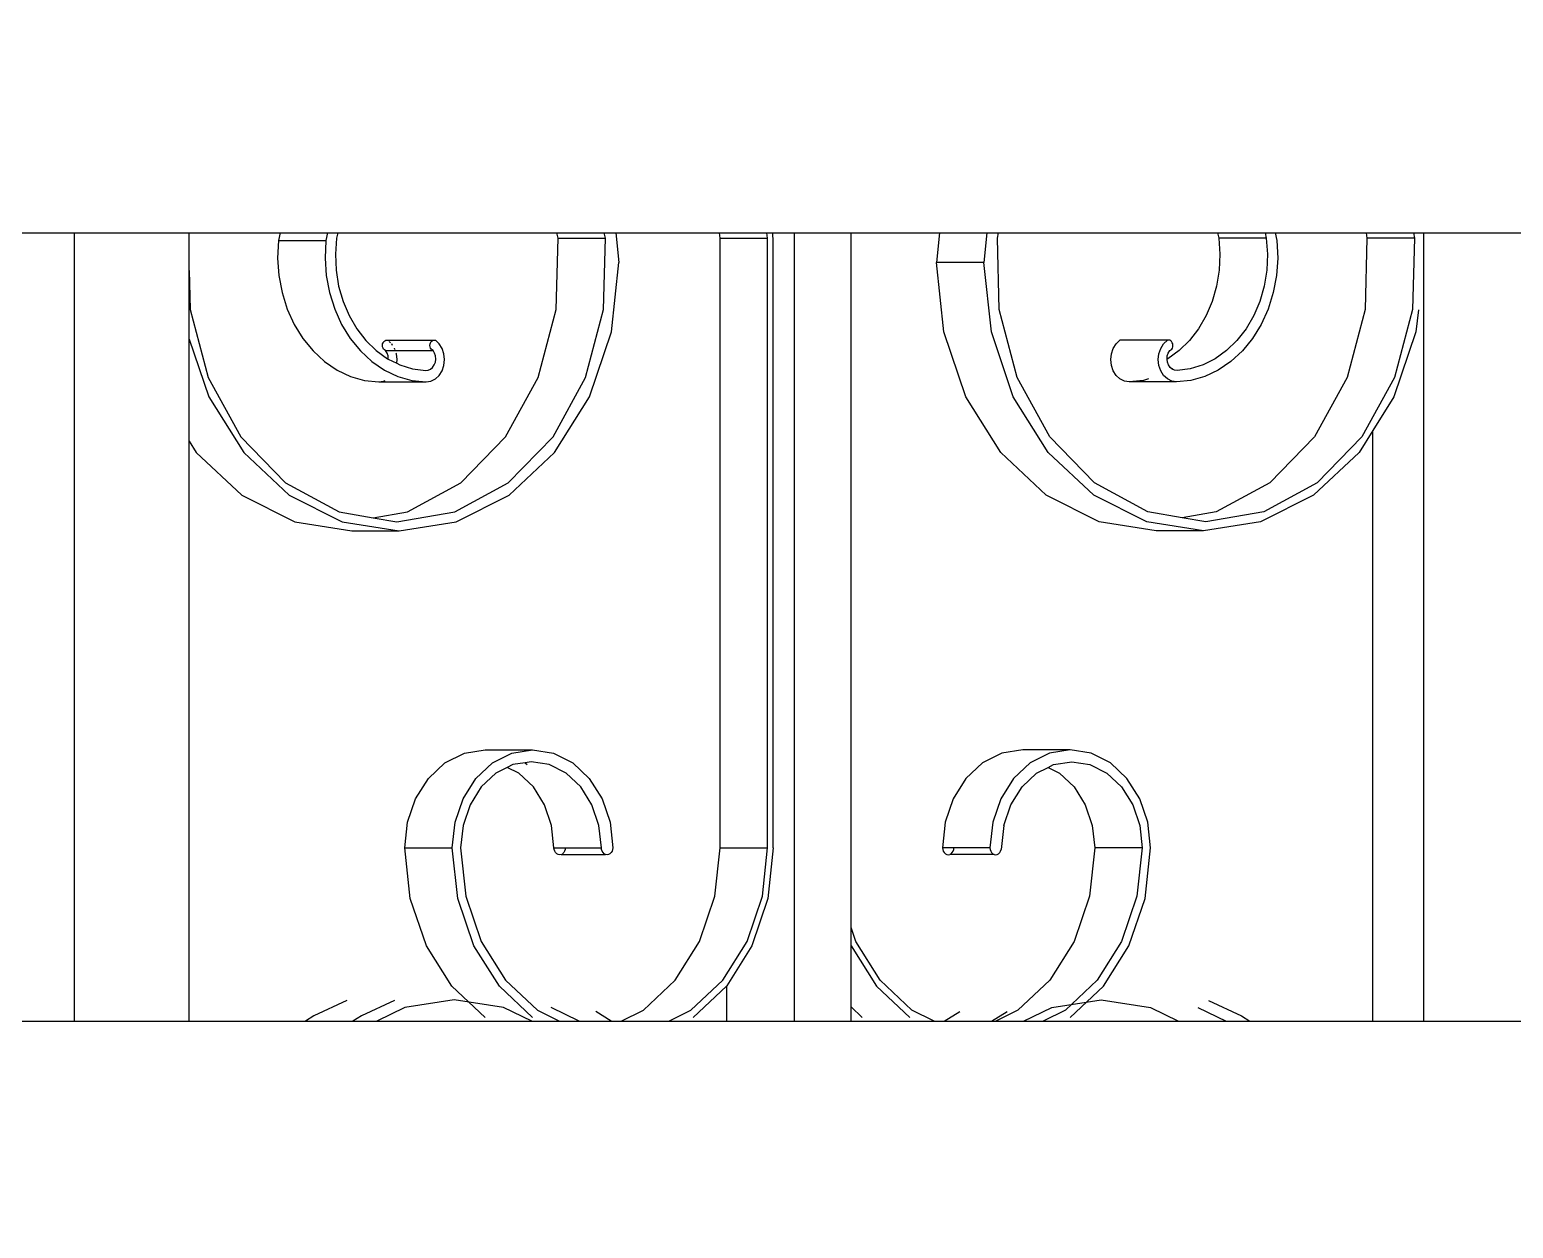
# Model space of a CAD drawing. Header units: millimetres. Extents: x 173236 to 801264, y -94969 to 615039.
# Drawn here: x 549291.8 to 549511, y -4033.4 to -3856.3 of the extents above; entities that cross this region are included whole.
import ezdxf

# ---------------------------------------------------------------- set-up
doc = ezdxf.new("R2010")
doc.units = ezdxf.units.MM
doc.header["$MEASUREMENT"] = 0
doc.header["$PDMODE"] = 2
for name, color, linetype in [('VOX-A-ANNO-DIMS', 160, 'Continuous'), ('VOX-A-STAIRS-STEPS', 140, 'Continuous'), ('VOX-A-WALL-PATT', 233, 'Continuous')]:
    doc.layers.add(name, color=color, linetype=linetype)
doc.styles.add('1.5 mm Rotis Annotative', font='', dxfattribs={"height": 1.5})
doc.styles.get('1.5 mm Rotis Annotative').set_extended_font_data('Rotis Sans Serif')
doc.dimstyles.new('1.5 mm Rotis Annotative', dxfattribs={"dimtxt": 1.5, "dimasz": 1, "dimexe": 1.5, "dimexo": 0, "dimgap": 1, "dimtad": 1, "dimdec": 0, "dimrnd": 5, "dimzin": 0, "dimdsep": 46, "dimtxsty": '1.5 mm Rotis Annotative', "dimblk": 'ARCHTICK', "dimcen": 0.09, "dimdle": 1, "dimadec": 0, "dimazin": 0, "dimtfac": 1, "dimtdec": 0, "dimtofl": 0, "dimtmove": 1, "dimatfit": 3, "dimfxl": 2, "dimfxlon": 1, "dimtolj": 1, "dimtzin": 0, "dimarcsym": 0})

# ---------------------------------------------------------------- blocks, each defined once
blk = doc.blocks.new('SS')
at = {"layer": 'VOX-A-WALL-PATT'}
for p, q in [((292974.99, -2632.42), (292952.56, -2632.42)), ((292974.99, -2746.2), (292974.99, -2632.42)), ((292975.79, -2632.42), (292974.99, -2632.42)), ((292976.47, -2632.42), (292975.79, -2632.42)), ((292976.47, -2632.42), (292976.36, -2633.21)), ((292983.32, -2632.42), (292976.47, -2632.42)), ((292983.32, -2632.42), (292983.21, -2633.21)), ((292996.43, -2632.42), (292983.32, -2632.42)), ((292996.43, -2632.42), (292996.19, -2633.55)), ((292997.91, -2632.42), (292996.43, -2632.42)), ((292997.91, -2632.42), (292997.73, -2633.21)), ((293004.76, -2632.42), (292997.91, -2632.42)), ((293004.76, -2632.42), (293004.58, -2633.21)), ((293036.35, -2632.42), (293004.76, -2632.42)), ((293038.04, -2632.42), (293036.35, -2632.42)), ((293036.53, -2633.21), (293036.35, -2632.42)), ((293044.89, -2632.42), (293038.04, -2632.42)), ((293038.04, -2632.42), (293038.49, -2636.73)), ((293057.65, -2632.42), (293044.89, -2632.42)), ((293044.89, -2632.42), (293045.33, -2636.73)), ((293057.65, -2732.65), (293057.65, -2632.42)), ((293065.81, -2632.42), (293057.65, -2632.42)), ((293068.94, -2632.42), (293065.81, -2632.42)), ((293065.81, -2746.2), (293065.81, -2632.42)), ((293068.86, -2633.73), (293068.94, -2632.42)), ((293069.79, -2632.42), (293068.94, -2632.42)), ((293069.68, -2633.21), (293069.79, -2632.42)), ((293076.64, -2632.42), (293069.79, -2632.42)), ((293076.53, -2633.21), (293076.64, -2632.42)), ((293091.58, -2632.42), (293076.64, -2632.42)), ((293091.58, -2632.42), (293091.13, -2636.73)), ((293093.27, -2632.42), (293091.58, -2632.42)), ((293093.08, -2633.21), (293093.27, -2632.42)), ((293100.11, -2632.42), (293093.27, -2632.42)), ((293099.93, -2633.21), (293100.11, -2632.42)), ((293131.7, -2632.42), (293100.11, -2632.42)), ((293133.19, -2632.42), (293131.7, -2632.42)), ((293131.7, -2632.42), (293131.89, -2633.21)), ((293140.04, -2632.42), (293133.19, -2632.42)), ((293133.19, -2632.42), (293133.43, -2633.55)), ((293149.8, -2632.42), (293140.04, -2632.42)), ((293140.04, -2632.42), (293140.28, -2633.55)), ((293151.49, -2632.42), (293149.8, -2632.42)), ((293153.14, -2632.42), (293151.49, -2632.42)), ((293166.19, -2632.42), (293153.14, -2632.42)), ((293153.14, -2637.9), (293153.14, -2632.42)), ((293169.69, -2632.42), (293166.19, -2632.42)), ((293180.48, -2632.42), (293169.69, -2632.42)), ((293169.69, -2746.2), (293169.69, -2632.42)), ((292976.36, -2633.21), (292976.63, -2643.51)), ((292976.36, -2633.21), (292983.21, -2633.21)), ((292983.21, -2633.21), (292983.48, -2643.51)), ((292996.19, -2633.55), (292996.08, -2636.08)), ((292997.73, -2633.21), (292997.57, -2635.53)), ((292997.73, -2633.21), (293004.58, -2633.21)), ((293004.58, -2633.21), (293004.42, -2635.53)), ((293036.26, -2643.51), (293036.53, -2633.21)), ((293068.86, -2721.15), (293068.86, -2633.73)), ((293069.68, -2721.15), (293069.68, -2633.21)), ((293076.53, -2633.21), (293069.68, -2633.21)), ((293076.53, -2721.15), (293076.53, -2633.21)), ((293099.93, -2633.21), (293093.08, -2633.21)), ((293093.35, -2643.51), (293093.08, -2633.21)), ((293100.2, -2643.51), (293099.93, -2633.21)), ((293131.89, -2633.21), (293132.05, -2635.53)), ((293133.43, -2633.55), (293133.54, -2636.08)), ((293140.28, -2633.55), (293133.43, -2633.55)), ((293140.28, -2633.55), (293140.39, -2636.08)), ((292996.08, -2636.08), (292996.26, -2638.6)), ((292997.57, -2635.53), (292997.67, -2637.85)), ((293004.42, -2635.53), (293004.52, -2637.85)), ((293037.4, -2646.75), (293038.49, -2636.73)), ((293038.49, -2636.73), (293045.33, -2636.73)), ((293044.25, -2646.75), (293045.33, -2636.73)), ((293092.21, -2646.75), (293091.13, -2636.73)), ((293132.05, -2635.53), (293131.95, -2637.85)), ((293133.54, -2636.08), (293133.36, -2638.6)), ((293140.39, -2636.08), (293140.21, -2638.6)), ((292996.26, -2638.6), (292996.72, -2641.07)), ((292997.67, -2637.85), (292998.04, -2640.13)), ((293004.52, -2637.85), (293004.89, -2640.13)), ((293131.95, -2637.85), (293131.58, -2640.13)), ((293133.36, -2638.6), (293132.89, -2641.07)), ((293140.21, -2638.6), (293139.74, -2641.07)), ((293153.14, -2637.9), (293152.99, -2643.51)), ((293153.14, -2647.77), (293153.14, -2637.9)), ((292996.72, -2641.07), (292997.47, -2643.44)), ((292998.04, -2640.13), (292998.67, -2642.33)), ((293004.89, -2640.13), (293005.52, -2642.33)), ((293131.58, -2640.13), (293130.95, -2642.33)), ((293132.89, -2641.07), (293132.15, -2643.44)), ((293139.74, -2641.07), (293139, -2643.44)), ((292975.79, -2643.56), (292976.14, -2646.75)), ((292976.63, -2643.51), (292979.22, -2653.32)), ((292983.48, -2643.51), (292986.07, -2653.32)), ((292997.47, -2643.44), (292998.47, -2645.66)), ((292998.67, -2642.33), (292999.54, -2644.39)), ((293005.52, -2642.33), (293006.39, -2644.39)), ((293033.67, -2653.32), (293036.26, -2643.51)), ((293095.94, -2653.32), (293093.35, -2643.51)), ((293102.79, -2653.32), (293100.2, -2643.51)), ((293130.95, -2642.33), (293130.07, -2644.39)), ((293132.15, -2643.44), (293131.15, -2645.66)), ((293139, -2643.44), (293138, -2645.66)), ((293152.99, -2643.51), (293150.4, -2653.32)), ((292998.47, -2645.66), (292999.72, -2647.69)), ((292999.54, -2644.39), (293000.65, -2646.29)), ((293006.39, -2644.39), (293007.5, -2646.29)), ((293130.07, -2644.39), (293128.97, -2646.29)), ((293131.15, -2645.66), (293129.9, -2647.69)), ((293138, -2645.66), (293136.75, -2647.69)), ((292976.14, -2646.75), (292979.31, -2656.09)), ((292999.72, -2647.69), (293001.18, -2649.48)), ((293000.65, -2646.29), (293001.96, -2647.98)), ((293001.96, -2647.98), (293003.45, -2649.43)), ((293007.5, -2646.29), (293008.81, -2647.98)), ((293008.81, -2647.98), (293010.3, -2649.43)), ((293011.29, -2648.29), (293011.39, -2648.14)), ((293011.39, -2648.14), (293011.52, -2648.02)), ((293011.52, -2648.02), (293011.67, -2647.94)), ((293011.67, -2647.94), (293011.84, -2647.92)), ((293011.84, -2647.92), (293012, -2647.95)), ((293012, -2647.95), (293018.52, -2647.94)), ((293012.54, -2648.46), (293012, -2647.95)), ((293018.52, -2647.94), (293018.68, -2647.92)), ((293018.68, -2647.92), (293018.85, -2647.95)), ((293019.39, -2648.46), (293018.85, -2647.95)), ((293034.24, -2656.09), (293037.4, -2646.75)), ((293041.09, -2656.09), (293044.25, -2646.75)), ((293095.38, -2656.09), (293092.21, -2646.75)), ((293117.07, -2648.46), (293117.62, -2647.95)), ((293117.78, -2647.92), (293117.62, -2647.95)), ((293117.95, -2647.95), (293117.78, -2647.92)), ((293124.47, -2647.95), (293117.95, -2647.95)), ((293118.1, -2648.02), (293117.95, -2647.95)), ((293118.23, -2648.14), (293118.1, -2648.02)), ((293118.33, -2648.29), (293118.23, -2648.14)), ((293124.1, -2648.29), (293124.27, -2648.14)), ((293124.39, -2648.02), (293124.47, -2647.95)), ((293124.63, -2647.92), (293124.47, -2647.95)), ((293124.79, -2647.94), (293124.63, -2647.92)), ((293124.94, -2648.02), (293124.79, -2647.94)), ((293125.08, -2648.14), (293124.94, -2648.02)), ((293125.18, -2648.29), (293125.08, -2648.14)), ((293127.66, -2647.98), (293126.17, -2649.43)), ((293128.97, -2646.29), (293127.66, -2647.98)), ((293129.9, -2647.69), (293128.44, -2649.48)), ((293136.75, -2647.69), (293135.28, -2649.48)), ((293153.14, -2647.77), (293150.31, -2656.09)), ((293153.14, -2662.5), (293153.14, -2647.77)), ((293001.18, -2649.48), (293002.84, -2651.01)), ((293003.45, -2649.43), (293005.09, -2650.61)), ((293010.3, -2649.43), (293011.94, -2650.61)), ((293011.2, -2648.68), (293011.23, -2648.48)), ((293011.22, -2648.87), (293011.2, -2648.68)), ((293011.28, -2649.06), (293011.22, -2648.87)), ((293011.23, -2648.48), (293011.29, -2648.29)), ((293011.38, -2649.22), (293011.28, -2649.06)), ((293011.51, -2649.34), (293011.38, -2649.22)), ((293011.66, -2649.42), (293011.51, -2649.34)), ((293011.88, -2649.79), (293011.66, -2649.42)), ((293012.01, -2650.2), (293011.88, -2649.79)), ((293012.04, -2650.65), (293012.01, -2650.2)), ((293012.96, -2649.13), (293012.54, -2648.46)), ((293013.23, -2649.9), (293012.96, -2649.13)), ((293013.32, -2650.74), (293013.23, -2649.9)), ((293019.81, -2649.13), (293019.39, -2648.46)), ((293020.08, -2649.9), (293019.81, -2649.13)), ((293020.17, -2650.74), (293020.08, -2649.9)), ((293116.3, -2650.74), (293116.39, -2649.9)), ((293116.39, -2649.9), (293116.65, -2649.13)), ((293116.65, -2649.13), (293117.07, -2648.46)), ((293117.58, -2650.65), (293117.61, -2650.2)), ((293117.61, -2650.2), (293117.74, -2649.79)), ((293117.74, -2649.79), (293117.96, -2649.42)), ((293117.96, -2649.42), (293118.11, -2649.34)), ((293124.81, -2649.42), (293117.96, -2649.42)), ((293118.11, -2649.34), (293118.24, -2649.22)), ((293118.24, -2649.22), (293118.33, -2649.06)), ((293118.39, -2648.48), (293118.33, -2648.29)), ((293118.33, -2649.06), (293118.4, -2648.87)), ((293118.42, -2648.68), (293118.39, -2648.48)), ((293118.4, -2648.87), (293118.42, -2648.68)), ((293123.15, -2650.74), (293123.24, -2649.9)), ((293123.24, -2649.9), (293123.28, -2649.79)), ((293123.43, -2649.34), (293123.5, -2649.13)), ((293123.5, -2649.13), (293123.54, -2649.06)), ((293123.79, -2648.68), (293123.91, -2648.48)), ((293124.42, -2650.65), (293124.46, -2650.2)), ((293124.46, -2650.2), (293124.59, -2649.79)), ((293126.17, -2649.43), (293124.53, -2650.61)), ((293124.59, -2649.79), (293124.81, -2649.42)), ((293124.81, -2649.42), (293124.96, -2649.34)), ((293124.96, -2649.34), (293125.09, -2649.22)), ((293125.09, -2649.22), (293125.18, -2649.06)), ((293125.24, -2648.48), (293125.18, -2648.29)), ((293125.18, -2649.06), (293125.24, -2648.87)), ((293125.26, -2648.68), (293125.24, -2648.48)), ((293125.24, -2648.87), (293125.26, -2648.68)), ((293128.44, -2649.48), (293126.78, -2651.01)), ((293135.28, -2649.48), (293133.63, -2651.01)), ((293002.84, -2651.01), (293004.65, -2652.25)), ((293004.65, -2652.25), (293006.59, -2653.16)), ((293005.09, -2650.61), (293006.85, -2651.49)), ((293006.85, -2651.49), (293008.7, -2652.06)), ((293008.7, -2652.06), (293010.59, -2652.32)), ((293010.59, -2652.32), (293010.96, -2652.27)), ((293010.96, -2652.27), (293011.3, -2652.11)), ((293011.23, -2652.06), (293011.3, -2652.11)), ((293011.3, -2652.11), (293011.6, -2651.85)), ((293011.6, -2651.85), (293011.83, -2651.5)), ((293011.83, -2651.5), (293011.98, -2651.09)), ((293011.94, -2650.61), (293012.04, -2650.65)), ((293011.98, -2651.09), (293012.04, -2650.65)), ((293012.54, -2653.02), (293012.96, -2652.35)), ((293012.96, -2652.35), (293013.23, -2651.57)), ((293013.23, -2651.57), (293013.32, -2650.74)), ((293019.39, -2653.02), (293019.81, -2652.35)), ((293019.81, -2652.35), (293020.08, -2651.57)), ((293020.08, -2651.57), (293020.17, -2650.74)), ((293116.39, -2651.57), (293116.3, -2650.74)), ((293116.65, -2652.35), (293116.39, -2651.57)), ((293117.07, -2653.02), (293116.65, -2652.35)), ((293117.63, -2651.09), (293117.58, -2650.65)), ((293117.79, -2651.5), (293117.63, -2651.09)), ((293118.02, -2651.85), (293117.79, -2651.5)), ((293118.32, -2652.11), (293118.02, -2651.85)), ((293118.66, -2652.27), (293118.32, -2652.11)), ((293119.02, -2652.32), (293118.66, -2652.27)), ((293120.92, -2652.06), (293119.02, -2652.32)), ((293122.76, -2651.49), (293120.92, -2652.06)), ((293123.21, -2651.27), (293122.76, -2651.49)), ((293124.97, -2652.25), (293123.03, -2653.16)), ((293123.21, -2651.27), (293123.15, -2650.74)), ((293124.42, -2650.65), (293123.21, -2651.27)), ((293124.53, -2650.61), (293124.42, -2650.65)), ((293126.78, -2651.01), (293124.97, -2652.25)), ((293131.81, -2652.25), (293129.88, -2653.16)), ((293133.63, -2651.01), (293131.81, -2652.25)), ((292979.22, -2653.32), (292983.93, -2661.87)), ((292986.07, -2653.32), (292990.77, -2661.87)), ((293006.59, -2653.16), (293008.61, -2653.73)), ((293008.61, -2653.73), (293010.68, -2653.96)), ((293010.68, -2653.96), (293011.36, -2653.85)), ((293010.68, -2653.96), (293017.53, -2653.96)), ((293011.36, -2653.85), (293012, -2653.53)), ((293012, -2653.53), (293012.54, -2653.02)), ((293014.74, -2653.53), (293015.46, -2653.73)), ((293015.46, -2653.73), (293017.53, -2653.96)), ((293017.53, -2653.96), (293018.21, -2653.85)), ((293018.21, -2653.85), (293018.85, -2653.53)), ((293018.85, -2653.53), (293019.39, -2653.02)), ((293028.97, -2661.87), (293033.67, -2653.32)), ((293100.65, -2661.87), (293095.94, -2653.32)), ((293107.5, -2661.87), (293102.79, -2653.32)), ((293117.62, -2653.53), (293117.07, -2653.02)), ((293118.26, -2653.85), (293117.62, -2653.53)), ((293118.94, -2653.96), (293118.26, -2653.85)), ((293121.01, -2653.73), (293118.94, -2653.96)), ((293125.79, -2653.96), (293118.94, -2653.96)), ((293123.03, -2653.16), (293121.01, -2653.73)), ((293125.1, -2653.85), (293124.88, -2653.73)), ((293125.79, -2653.96), (293125.1, -2653.85)), ((293127.86, -2653.73), (293125.79, -2653.96)), ((293129.88, -2653.16), (293127.86, -2653.73)), ((293150.4, -2653.32), (293145.69, -2661.87)), ((292979.31, -2656.09), (292982.36, -2660.95)), ((293029.2, -2664.12), (293034.24, -2656.09)), ((293036.05, -2664.12), (293041.09, -2656.09)), ((293100.42, -2664.12), (293095.38, -2656.09)), ((293150.31, -2656.09), (293145.27, -2664.12)), ((292982.36, -2660.95), (292984.35, -2664.12)), ((292982.36, -2746.2), (292982.36, -2660.95)), ((292983.93, -2661.87), (292990.38, -2668.5)), ((292990.77, -2661.87), (292997.23, -2668.5)), ((293022.51, -2668.5), (293028.97, -2661.87)), ((293107.11, -2668.5), (293100.65, -2661.87)), ((293113.96, -2668.5), (293107.5, -2661.87)), ((293145.69, -2661.87), (293139.23, -2668.5)), ((293153.14, -2662.5), (293152.12, -2664.12)), ((293153.14, -2746.2), (293153.14, -2662.5)), ((292984.35, -2664.12), (292990.91, -2670.27)), ((293022.63, -2670.27), (293029.2, -2664.12)), ((293029.48, -2670.27), (293036.05, -2664.12)), ((293106.99, -2670.27), (293100.42, -2664.12)), ((293145.27, -2664.12), (293138.7, -2670.27)), ((293152.12, -2664.12), (293145.55, -2670.27)), ((292990.38, -2668.5), (292998.09, -2672.7)), ((292997.23, -2668.5), (293004.94, -2672.7)), ((293014.8, -2672.7), (293022.51, -2668.5)), ((293114.82, -2672.7), (293107.11, -2668.5)), ((293121.66, -2672.7), (293113.96, -2668.5)), ((293139.23, -2668.5), (293131.53, -2672.7)), ((292990.91, -2670.27), (292998.56, -2674.14)), ((293014.98, -2674.14), (293022.63, -2670.27)), ((293021.83, -2674.14), (293029.48, -2670.27)), ((293114.64, -2674.14), (293106.99, -2670.27)), ((293138.7, -2670.27), (293131.06, -2674.14)), ((293145.55, -2670.27), (293137.9, -2674.14)), ((292998.09, -2672.7), (293006.45, -2674.14)), ((293004.94, -2672.7), (293009.87, -2673.55)), ((293006.45, -2674.14), (293009.87, -2673.55)), ((293009.87, -2673.55), (293014.8, -2672.7)), ((293123.17, -2674.14), (293114.82, -2672.7)), ((293126.6, -2673.55), (293121.66, -2672.7)), ((293126.6, -2673.55), (293123.17, -2674.14)), ((293131.53, -2672.7), (293126.6, -2673.55)), ((292998.56, -2674.14), (293006.77, -2675.46)), ((293006.77, -2675.46), (293014.98, -2674.14)), ((293006.77, -2675.46), (293013.62, -2675.46)), ((293013.62, -2675.46), (293021.83, -2674.14)), ((293122.85, -2675.46), (293114.64, -2674.14)), ((293131.06, -2674.14), (293122.85, -2675.46)), ((293129.7, -2675.46), (293122.85, -2675.46)), ((293137.9, -2674.14), (293129.7, -2675.46)), ((293020.23, -2708.9), (293023.02, -2707.49)), ((293023.02, -2707.49), (293026.02, -2707.01)), ((293026.02, -2707.01), (293029.02, -2707.49)), ((293026.02, -2707.01), (293032.87, -2707.01)), ((293029.02, -2707.49), (293031.81, -2708.9)), ((293032.87, -2707.01), (293035.87, -2707.49)), ((293035.87, -2707.49), (293038.66, -2708.9)), ((293100.6, -2707.49), (293097.81, -2708.9)), ((293103.6, -2707.01), (293100.6, -2707.49)), ((293110.45, -2707.01), (293103.6, -2707.01)), ((293106.59, -2707.49), (293103.6, -2707.01)), ((293109.39, -2708.9), (293106.59, -2707.49)), ((293113.44, -2707.49), (293110.45, -2707.01)), ((293116.24, -2708.9), (293113.44, -2707.49)), ((293017.83, -2711.15), (293020.23, -2708.9)), ((293023.17, -2709.17), (293020.72, -2710.41)), ((293025.79, -2708.75), (293023.17, -2709.17)), ((293028.42, -2709.17), (293025.79, -2708.75)), ((293029.22, -2709.57), (293027.57, -2710.41)), ((293029.22, -2709.57), (293028.42, -2709.17)), ((293030.87, -2710.41), (293029.22, -2709.57)), ((293031.81, -2708.9), (293034.21, -2711.15)), ((293038.66, -2708.9), (293041.06, -2711.15)), ((293097.81, -2708.9), (293095.41, -2711.15)), ((293098.75, -2710.41), (293101.2, -2709.17)), ((293101.2, -2709.17), (293103.82, -2708.75)), ((293103.82, -2708.75), (293104.69, -2708.89)), ((293104.66, -2708.9), (293104.37, -2709.17)), ((293104.69, -2708.89), (293104.66, -2708.9)), ((293104.69, -2708.89), (293106.45, -2709.17)), ((293105.6, -2710.41), (293107.25, -2709.57)), ((293106.45, -2709.17), (293107.25, -2709.57)), ((293107.25, -2709.57), (293108.9, -2710.41)), ((293111.78, -2711.15), (293109.39, -2708.9)), ((293118.63, -2711.15), (293116.24, -2708.9)), ((293015.99, -2714.08), (293017.83, -2711.15)), ((293018.61, -2712.38), (293017, -2714.95)), ((293020.72, -2710.41), (293018.61, -2712.38)), ((293025.46, -2712.38), (293023.85, -2714.95)), ((293027.57, -2710.41), (293025.46, -2712.38)), ((293032.97, -2712.38), (293030.87, -2710.41)), ((293034.59, -2714.95), (293032.97, -2712.38)), ((293034.21, -2711.15), (293036.05, -2714.08)), ((293041.06, -2711.15), (293042.9, -2714.08)), ((293095.41, -2711.15), (293093.57, -2714.08)), ((293095.03, -2714.95), (293096.64, -2712.38)), ((293096.64, -2712.38), (293098.75, -2710.41)), ((293101.88, -2714.95), (293103.49, -2712.38)), ((293103.49, -2712.38), (293105.6, -2710.41)), ((293108.9, -2710.41), (293111, -2712.38)), ((293111, -2712.38), (293112.62, -2714.95)), ((293113.63, -2714.08), (293111.78, -2711.15)), ((293120.47, -2714.08), (293118.63, -2711.15)), ((293014.84, -2717.49), (293015.99, -2714.08)), ((293036.05, -2714.08), (293037.21, -2717.49)), ((293042.9, -2714.08), (293044.06, -2717.49)), ((293093.57, -2714.08), (293092.41, -2717.49)), ((293114.78, -2717.49), (293113.63, -2714.08)), ((293121.63, -2717.49), (293120.47, -2714.08)), ((293017, -2714.95), (293015.99, -2717.94)), ((293023.85, -2714.95), (293022.84, -2717.94)), ((293035.6, -2717.94), (293034.59, -2714.95)), ((293094.02, -2717.94), (293095.03, -2714.95)), ((293100.86, -2717.94), (293101.88, -2714.95)), ((293112.62, -2714.95), (293113.63, -2717.94)), ((293014.44, -2721.15), (293014.84, -2717.49)), ((293015.99, -2717.94), (293015.64, -2721.15)), ((293022.84, -2717.94), (293022.49, -2721.15)), ((293035.6, -2717.94), (293035.98, -2721.41)), ((293037.21, -2717.49), (293037.6, -2721.15)), ((293044.06, -2717.49), (293044.45, -2721.15)), ((293092.41, -2717.49), (293092.02, -2721.15)), ((293093.67, -2721.15), (293094.02, -2717.94)), ((293100.52, -2721.15), (293100.86, -2717.94)), ((293113.63, -2717.94), (293113.98, -2721.15)), ((293115.18, -2721.15), (293114.78, -2717.49)), ((293122.03, -2721.15), (293121.63, -2717.49)), ((293015.23, -2728.47), (293014.44, -2721.15)), ((293015.64, -2721.15), (293022.49, -2721.15)), ((293015.64, -2721.15), (293016.4, -2728.15)), ((293022.49, -2721.15), (293023.24, -2728.15)), ((293036.06, -2721.65), (293035.98, -2721.41)), ((293036.19, -2721.86), (293036.06, -2721.65)), ((293036.36, -2722.02), (293036.19, -2721.86)), ((293036.56, -2722.12), (293036.36, -2722.02)), ((293036.77, -2722.16), (293036.56, -2722.12)), ((293036.99, -2722.12), (293036.77, -2722.16)), ((293037.19, -2722.02), (293036.99, -2722.12)), ((293036.99, -2722.12), (293043.41, -2722.12)), ((293037.36, -2721.86), (293037.19, -2722.02)), ((293037.49, -2721.65), (293037.36, -2721.86)), ((293037.57, -2721.41), (293037.49, -2721.65)), ((293037.6, -2721.15), (293037.57, -2721.41)), ((293037.6, -2721.15), (293042.8, -2721.15)), ((293042.8, -2721.15), (293044.45, -2721.15)), ((293042.83, -2721.41), (293042.8, -2721.15)), ((293042.91, -2721.65), (293042.83, -2721.41)), ((293043.04, -2721.86), (293042.91, -2721.65)), ((293043.21, -2722.02), (293043.04, -2721.86)), ((293043.62, -2722.16), (293043.41, -2722.12)), ((293043.84, -2722.12), (293043.62, -2722.16)), ((293044.04, -2722.02), (293043.84, -2722.12)), ((293044.21, -2721.86), (293044.04, -2722.02)), ((293044.34, -2721.65), (293044.21, -2721.86)), ((293044.42, -2721.41), (293044.34, -2721.65)), ((293044.45, -2721.15), (293044.42, -2721.41)), ((293068.86, -2721.15), (293069.65, -2728.47)), ((293076.53, -2721.15), (293069.68, -2721.15)), ((293070.44, -2728.15), (293069.68, -2721.15)), ((293077.29, -2728.15), (293076.53, -2721.15)), ((293092.02, -2721.15), (293092.05, -2721.41)), ((293092.05, -2721.41), (293092.13, -2721.65)), ((293092.13, -2721.65), (293092.26, -2721.86)), ((293092.26, -2721.86), (293092.43, -2722.02)), ((293092.43, -2722.02), (293092.63, -2722.12)), ((293092.63, -2722.12), (293092.84, -2722.16)), ((293092.84, -2722.16), (293093.06, -2722.12)), ((293093.06, -2722.12), (293093.26, -2722.02)), ((293099.48, -2722.12), (293093.06, -2722.12)), ((293093.26, -2722.02), (293093.43, -2721.86)), ((293093.43, -2721.86), (293093.56, -2721.65)), ((293093.56, -2721.65), (293093.64, -2721.41)), ((293093.64, -2721.41), (293093.67, -2721.15)), ((293098.87, -2721.15), (293093.67, -2721.15)), ((293098.87, -2721.15), (293098.89, -2721.41)), ((293100.52, -2721.15), (293098.87, -2721.15)), ((293098.89, -2721.41), (293098.98, -2721.65)), ((293098.98, -2721.65), (293099.11, -2721.86)), ((293099.11, -2721.86), (293099.28, -2722.02)), ((293099.48, -2722.12), (293099.69, -2722.16)), ((293099.69, -2722.16), (293099.91, -2722.12)), ((293099.91, -2722.12), (293100.11, -2722.02)), ((293100.11, -2722.02), (293100.28, -2721.86)), ((293100.28, -2721.86), (293100.41, -2721.65)), ((293100.41, -2721.65), (293100.49, -2721.41)), ((293100.49, -2721.41), (293100.52, -2721.15)), ((293113.98, -2721.15), (293113.22, -2728.15)), ((293114.39, -2728.47), (293115.18, -2721.15)), ((293122.03, -2721.15), (293115.18, -2721.15)), ((293121.24, -2728.47), (293122.03, -2721.15)), ((293017.54, -2735.29), (293015.23, -2728.47)), ((293016.4, -2728.15), (293018.61, -2734.67)), ((293023.24, -2728.15), (293025.46, -2734.67)), ((293069.65, -2728.47), (293071.96, -2735.29)), ((293072.65, -2734.67), (293070.44, -2728.15)), ((293079.5, -2734.67), (293077.29, -2728.15)), ((293113.22, -2728.15), (293111.01, -2734.67)), ((293112.07, -2735.29), (293114.39, -2728.47)), ((293118.92, -2735.29), (293121.24, -2728.47)), ((293056.97, -2734.67), (293057.65, -2732.65)), ((293057.65, -2735.3), (293057.65, -2732.65)), ((293021.22, -2741.15), (293017.54, -2735.29)), ((293018.61, -2734.67), (293022.13, -2740.27)), ((293025.46, -2734.67), (293028.98, -2740.27)), ((293053.45, -2740.27), (293056.97, -2734.67)), ((293057.65, -2735.3), (293053.98, -2741.15)), ((293057.65, -2744.12), (293057.65, -2735.3)), ((293071.96, -2735.29), (293075.59, -2741.07)), ((293076.17, -2740.27), (293072.65, -2734.67)), ((293083.02, -2740.27), (293079.5, -2734.67)), ((293111.01, -2734.67), (293107.49, -2740.27)), ((293108.39, -2741.15), (293112.07, -2735.29)), ((293115.24, -2741.15), (293118.92, -2735.29)), ((293026.02, -2745.64), (293021.22, -2741.15)), ((293022.13, -2740.27), (293026.71, -2744.57)), ((293028.98, -2740.27), (293033.56, -2744.57)), ((293048.86, -2744.57), (293053.45, -2740.27)), ((293053.98, -2741.15), (293049.18, -2745.64)), ((293075.59, -2741.07), (293075.64, -2741.15)), ((293075.59, -2746.2), (293075.59, -2741.07)), ((293075.64, -2741.15), (293080.44, -2745.64)), ((293080.76, -2744.57), (293076.17, -2740.27)), ((293087.61, -2744.57), (293083.02, -2740.27)), ((293107.49, -2740.27), (293102.9, -2744.57)), ((293103.6, -2745.64), (293108.39, -2741.15)), ((293110.45, -2745.64), (293115.24, -2741.15)), ((293006.09, -2743.19), (293001.32, -2745.42)), ((293007.6, -2744.2), (293003.54, -2746.2)), ((293014.45, -2744.2), (293010.39, -2746.2)), ((293021.57, -2743.08), (293014.45, -2744.2)), ((293028.69, -2744.2), (293021.57, -2743.08)), ((293032.76, -2746.2), (293028.69, -2744.2)), ((293057.65, -2744.12), (293056.03, -2745.64)), ((293057.65, -2746.2), (293057.65, -2744.12)), ((293096.86, -2746.2), (293100.93, -2744.2)), ((293103.71, -2746.2), (293107.78, -2744.2)), ((293107.78, -2744.2), (293114.9, -2743.08)), ((293114.9, -2743.08), (293122.02, -2744.2)), ((293122.02, -2744.2), (293126.08, -2746.2)), ((293123.53, -2743.19), (293128.3, -2745.42)), ((293130.38, -2743.19), (293135.15, -2745.42)), ((292974.99, -2746.2), (292952.56, -2746.2)), ((292982.36, -2746.2), (292974.99, -2746.2)), ((293000.09, -2746.2), (292982.36, -2746.2)), ((293001.32, -2745.42), (293000.09, -2746.2)), ((293003.54, -2746.2), (293000.09, -2746.2)), ((293010.39, -2746.2), (293003.54, -2746.2)), ((293032.76, -2746.2), (293010.39, -2746.2)), ((293026.71, -2744.57), (293029.92, -2746.2)), ((293037.36, -2746.2), (293032.76, -2746.2)), ((293033.56, -2744.57), (293036.77, -2746.2)), ((293037.36, -2746.2), (293035.13, -2744.8)), ((293044.2, -2746.2), (293037.36, -2746.2)), ((293044.2, -2746.2), (293041.97, -2744.8)), ((293057.65, -2746.2), (293044.2, -2746.2)), ((293045.65, -2746.2), (293048.86, -2744.57)), ((293065.81, -2746.2), (293057.65, -2746.2)), ((293075.59, -2746.2), (293065.81, -2746.2)), ((293092.26, -2746.2), (293075.59, -2746.2)), ((293083.96, -2746.2), (293080.76, -2744.57)), ((293090.81, -2746.2), (293087.61, -2744.57)), ((293092.26, -2746.2), (293094.49, -2744.8)), ((293096.86, -2746.2), (293092.26, -2746.2)), ((293103.71, -2746.2), (293096.86, -2746.2)), ((293102.9, -2744.57), (293099.7, -2746.2)), ((293126.08, -2746.2), (293103.71, -2746.2)), ((293129.53, -2746.2), (293126.08, -2746.2)), ((293128.3, -2745.42), (293129.53, -2746.2)), ((293136.37, -2746.2), (293129.53, -2746.2)), ((293135.15, -2745.42), (293136.37, -2746.2)), ((293149.8, -2746.2), (293136.37, -2746.2)), ((293151.49, -2746.2), (293149.8, -2746.2)), ((293153.14, -2746.2), (293151.49, -2746.2)), ((293166.19, -2746.2), (293153.14, -2746.2)), ((293169.69, -2746.2), (293166.19, -2746.2)), ((293180.48, -2746.2), (293169.69, -2746.2))]:
    blk.add_line(p, q, dxfattribs=at)
blk = doc.blocks.new('_ArchTick')
at = {"color": 0, "linetype": 'ByBlock', "const_width": 0.15}
blk.add_lwpolyline([(-0.5, -0.5), (0.5, 0.5)], dxfattribs=at)
blk = doc.blocks.new('*D661')
at = {"layer": 'Defpoints', "color": 0, "transparency": 16777216}
for p in [(537437.71, -1723.82), (553695.97, -1723.82), (547999.44, -4473.82)]:
    blk.add_point(p, dxfattribs=at)
at = {"layer": 'VOX-A-ANNO-DIMS', "color": 0, "lineweight": -2, "transparency": 16777216}
for p, q in [((537437.71, -4573.82), (537437.71, -1623.82)), ((537637.71, -1723.82), (537287.71, -1723.82)), ((537637.71, -4473.82), (537287.71, -4473.82))]:
    blk.add_line(p, q, dxfattribs=at)
at = {"layer": 'VOX-A-ANNO-DIMS', "color": 0, "lineweight": -2, "transparency": 16777216, "xscale": 100, "yscale": 100, "zscale": 100}
for p, rotation in [((537437.71, -1723.82), 90), ((537437.71, -4473.82), 270)]:
    blk.add_blockref('_ArchTick', p, dxfattribs=dict(at, rotation=rotation))
at = {"layer": 'VOX-A-ANNO-DIMS', "color": 0, "transparency": 16777216, "insert": (537261.51, -3098.82), "char_height": 150, "attachment_point": 5, "rotation": 90, "style": '1.5 mm Rotis Annotative'}
blk.add_mtext('\\A1;2750', dxfattribs=at)
blk = doc.blocks.new('*D665')
at = {"layer": 'Defpoints', "color": 0, "transparency": 16777216}
for p in [(641539.18, 61543.32), (642299.94, 61543.32), (642299.94, 61417.89), (536630.73, -523.82), (560469.09, -523.82), (547516.89, -20473.82)]:
    blk.add_point(p, dxfattribs=at)
at = {"layer": 'VOX-A-ANNO-DIMS', "color": 0, "lineweight": -2, "transparency": 16777216}
for p, q in [((641539.18, 61543.32), (641539.18, 61267.89)), ((642299.94, 61543.32), (642299.94, 61267.89)), ((641439.18, 61417.89), (642399.94, 61417.89)), ((536630.73, -20573.82), (536630.73, -423.82)), ((536830.73, -523.82), (536480.73, -523.82)), ((536830.73, -20473.82), (536480.73, -20473.82))]:
    blk.add_line(p, q, dxfattribs=at)
at = {"layer": 'VOX-A-ANNO-DIMS', "color": 0, "lineweight": -2, "transparency": 16777216, "xscale": 100, "yscale": 100, "zscale": 100}
for p, rotation in [((641539.18, 61417.89), 180), ((536630.73, -523.82), 90), ((536630.73, -20473.82), 270)]:
    blk.add_blockref('_ArchTick', p, dxfattribs=dict(at, rotation=rotation))
blk.add_blockref('_ArchTick', (642299.94, 61417.89), dxfattribs=at)
at = {"layer": 'VOX-A-ANNO-DIMS', "color": 0, "transparency": 16777216, "insert": (641919.56, 61594.09), "char_height": 150, "attachment_point": 5, "style": '1.5 mm Rotis Annotative'}
blk.add_mtext('\\A1;760', dxfattribs=at)
at = {"layer": 'VOX-A-ANNO-DIMS', "color": 0, "transparency": 16777216, "insert": (536454.54, -10498.82), "char_height": 150, "attachment_point": 5, "rotation": 90, "style": '1.5 mm Rotis Annotative'}
blk.add_mtext('\\A1;19950', dxfattribs=at)

msp = doc.modelspace()

# ---------------------------------------------------------------- block references
at = {"layer": 'VOX-A-STAIRS-STEPS', "xscale": -1.024232788984593, "yscale": 1.024232788984593, "zscale": 1.024232788984593}
msp.add_blockref('SS', (849572.41, -1190.1), dxfattribs=at)

# ---------------------------------------------------------------- dimensions: what is measured, and where the dimension line sits
at = {"layer": 'VOX-A-ANNO-DIMS'}
for base, p1, p2, picture, middle in [((536630.73, -523.82), (547516.89, -20473.82), (560469.09, -523.82), '*D665', (536454.54, -10498.82)), ((537437.71, -1723.82), (547999.44, -4473.82), (553695.97, -1723.82), '*D661', (537261.51, -3098.82))]:
    dim = msp.add_linear_dim(base=base, p1=p1, p2=p2, angle=270, dimstyle='1.5 mm Rotis Annotative', dxfattribs=at)
    dim.commit()
    dim.dimension.update_dxf_attribs({"geometry": picture, "text_midpoint": middle})

doc.saveas('drawing.dxf')
